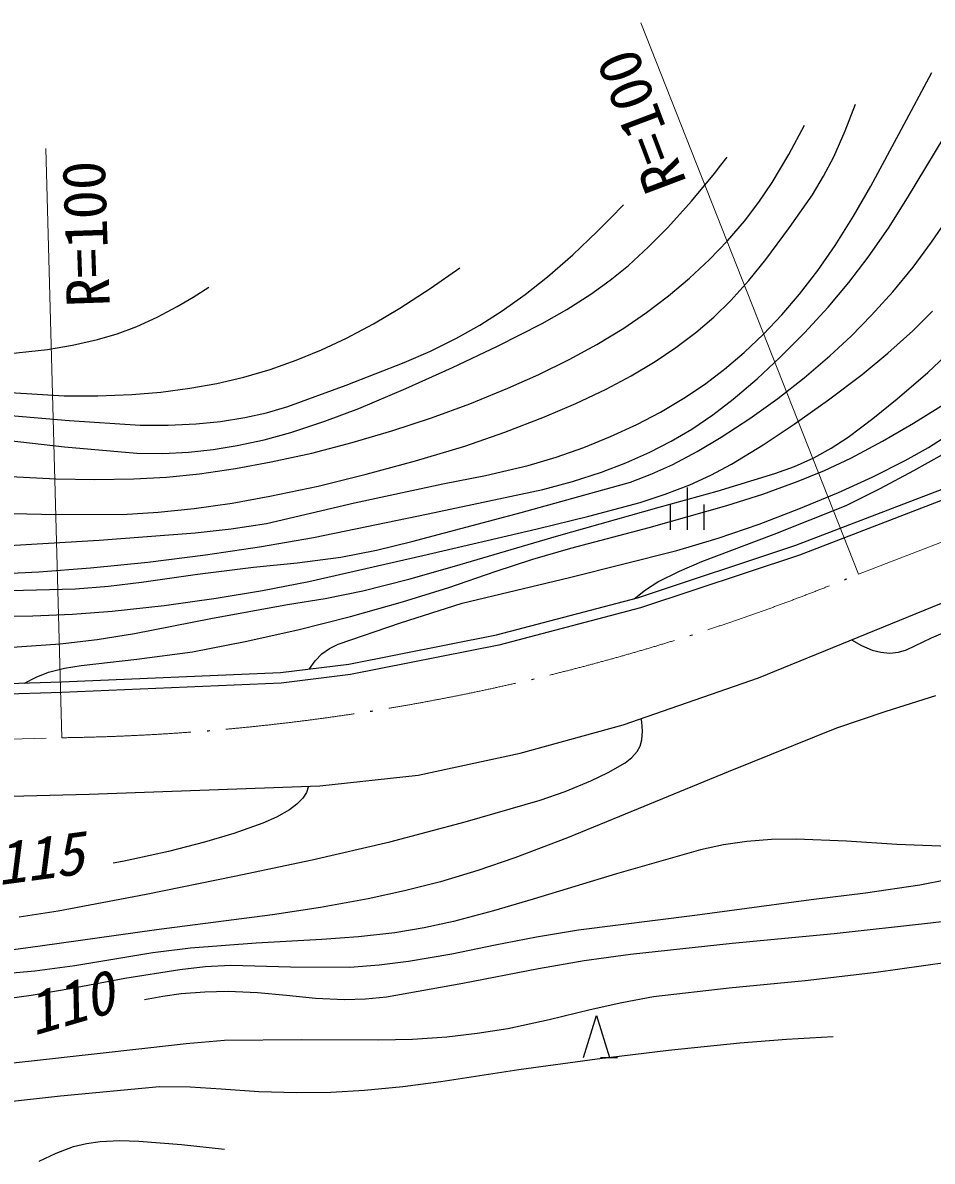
# Model space of a CAD drawing. Units: millimetres, scale not verified. Extents: x 40000 to 680000, y 20000 to 380000.
# Drawn here: x 502184 to 540920, y 271521 to 320014 of the extents above; entities that cross this region are included whole.
import ezdxf
from ezdxf.enums import TextEntityAlignment as Align

# ---------------------------------------------------------------- set-up
doc = ezdxf.new("R2010")
doc.units = ezdxf.units.MM
doc.header["$LTSCALE"] = 1000
doc.linetypes.add('CHAIN', pattern=[18.5, 12, -1.5, 3.5, -1.5])
for name, color, linetype, lineweight in [('M-BGD', 7, 'Continuous', 25), ('M-BMK', 2, 'CHAIN', 13), ('M-BMK-HTXT', 7, 'Continuous', 13)]:
    doc.layers.add(name, color=color, linetype=linetype, lineweight=lineweight)
doc.styles.add('ＭＳ ゴシック', font='')
doc.styles.get('ＭＳ ゴシック').set_extended_font_data('MS Gothic')

msp = doc.modelspace()

# ---------------------------------------------------------------- linework, layer by layer
at = {"layer": 'M-BGD'}
for p, q in [((539609, 315476), (540904, 317896)), ((537209, 315411), (537651, 316549)), ((539863, 312552), (541834, 315822)), ((534816, 314407), (535482, 315651)), ((536722, 314309), (537209, 315411)), ((538307, 313053), (539609, 315476)), ((531915, 313942), (532187, 314287)), ((534104, 313204), (534816, 314407)), ((536292, 313480), (536722, 314309)), ((531641, 313599), (531915, 313942)), ((530667, 312421), (531641, 313599)), ((535813, 312688), (536292, 313480)), ((533539, 312370), (534104, 313204)), ((537569, 311771), (538307, 313053)), ((529655, 311291), (530667, 312421)), ((532925, 311570), (533539, 312370)), ((534845, 311293), (535813, 312688)), ((539050, 311270), (539863, 312552)), ((527217, 311690), (527776, 312264)), ((526651, 311124), (527217, 311690)), ((532200, 310730), (532925, 311570)), ((536780, 310521), (537569, 311771)), ((540894, 310664), (541643, 311766)), ((525608, 310133), (526651, 311124)), ((528839, 310464), (529655, 311291)), ((533826, 309929), (534845, 311293)), ((538187, 310023), (539050, 311270)), ((527982, 309681), (528839, 310464)), ((531435, 309937), (532200, 310730)), ((536041, 309464), (536780, 310521)), ((540102, 309607), (540894, 310664)), ((524532, 309193), (525608, 310133)), ((530579, 309136), (531435, 309937)), ((533103, 309035), (533826, 309929)), ((537362, 308946), (538187, 310023)), ((519539, 308701), (520805, 309574)), ((527200, 309045), (527982, 309681)), ((535260, 308450), (536041, 309464)), ((539240, 308557), (540102, 309607)), ((523583, 308442), (524532, 309193)), ((526382, 308457), (527200, 309045)), ((529684, 308381), (530579, 309136)), ((532336, 308182), (533103, 309035)), ((536488, 307906), (537362, 308946)), ((509434, 308332), (510107, 308754)), ((518248, 307864), (519539, 308701)), ((522597, 307738), (523583, 308442)), ((525353, 307806), (526382, 308457)), ((534512, 307575), (535260, 308450)), ((538338, 307553), (539240, 308557)), ((508754, 307930), (509434, 308332)), ((528751, 307672), (529684, 308381)), ((531611, 307480), (532336, 308182)), ((507035, 307078), (507901, 307474)), ((507901, 307474), (508754, 307930)), ((517123, 307194), (518248, 307864)), ((521644, 307129), (522597, 307738)), ((524300, 307210), (525353, 307806)), ((527784, 307012), (528751, 307672)), ((530844, 306821), (531611, 307480)), ((533727, 306747), (534512, 307575)), ((535481, 306806), (536488, 307906)), ((537471, 306667), (538338, 307553)), ((540099, 306899), (540935, 307731)), ((506206, 306771), (507035, 307078)), ((515968, 306577), (517123, 307194)), ((520662, 306573), (521644, 307129)), ((522405, 306242), (524300, 307210)), ((526629, 306314), (527784, 307012)), ((504299, 306283), (505364, 306523)), ((505364, 306523), (506206, 306771)), ((514909, 306080), (515968, 306577)), ((519552, 306027), (520662, 306573)), ((530001, 306177), (530844, 306821)), ((532914, 305976), (533727, 306747)), ((534434, 305752), (535481, 306806)), ((536562, 305824), (537471, 306667)), ((539030, 305937), (540099, 306899)), ((500795, 305837), (503230, 306103)), ((503230, 306103), (504299, 306283)), ((513825, 305638), (514909, 306080)), ((518426, 305540), (519552, 306027)), ((520488, 305330), (522405, 306242)), ((525454, 305672), (526629, 306314)), ((529123, 305583), (530001, 306177)), ((540727, 305121), (541984, 306291)), ((512720, 305252), (513825, 305638)), ((515956, 304574), (518426, 305540)), ((524164, 305031), (525454, 305672)), ((528094, 304969), (529123, 305583)), ((532068, 305256), (532914, 305976)), ((533457, 304843), (534434, 305752)), ((535465, 304893), (536562, 305824)), ((537929, 305026), (539030, 305937)), ((511596, 304924), (512720, 305252)), ((518498, 304429), (520488, 305330)), ((522848, 304444), (524164, 305031)), ((531214, 304610), (532068, 305256)), ((536502, 303950), (537929, 305026)), ((539425, 303993), (540727, 305121)), ((509297, 304444), (510447, 304653)), ((510447, 304653), (511596, 304924)), ((513472, 303666), (515956, 304574)), ((527035, 304407), (528094, 304969)), ((530333, 304020), (531214, 304610)), ((532441, 303979), (533457, 304843)), ((534337, 304016), (535465, 304893)), ((501648, 304263), (503946, 304128)), ((503946, 304128), (505385, 304124)), ((505385, 304124), (506835, 304180)), ((506835, 304180), (508069, 304282)), ((508069, 304282), (509297, 304444)), ((516491, 303586), (518498, 304429)), ((521228, 303785), (522848, 304444)), ((525735, 303790), (527035, 304407)), ((512563, 303402), (513472, 303666)), ((515052, 303047), (516491, 303586)), ((519586, 303182), (521228, 303785)), ((524409, 303229), (525735, 303790)), ((529345, 303432), (530333, 304020)), ((531576, 303317), (532441, 303979)), ((533149, 303164), (534337, 304016)), ((535039, 302922), (536502, 303950)), ((538396, 303151), (539425, 303993)), ((540124, 302966), (541699, 303943)), ((501160, 303328), (504163, 303073)), ((510603, 303030), (511639, 303195)), ((511639, 303195), (512563, 303402)), ((517906, 302627), (519586, 303182)), ((522713, 302577), (524409, 303229)), ((528336, 302901), (529345, 303432)), ((530684, 302710), (531576, 303317)), ((531931, 302365), (533149, 303164)), ((537341, 302364), (538396, 303151)), ((504163, 303073), (507188, 302877)), ((507188, 302877), (508373, 302871)), ((508373, 302871), (509566, 302926)), ((509566, 302926), (510603, 303030)), ((513602, 302568), (515052, 303047)), ((516212, 302130), (517906, 302627)), ((527218, 302385), (528336, 302901)), ((529797, 302186), (530684, 302710)), ((533713, 302040), (535039, 302922)), ((538795, 302187), (540124, 302966)), ((500880, 302297), (503958, 301956)), ((511321, 302002), (512464, 302254)), ((512464, 302254), (513602, 302568)), ((514491, 301687), (516212, 302130)), ((521007, 301986), (522713, 302577)), ((526085, 301929), (527218, 302385)), ((528889, 301719), (529797, 302186)), ((530907, 301754), (531931, 302365)), ((536621, 301897), (537341, 302364)), ((537449, 301467), (538795, 302187)), ((540756, 301929), (541716, 302539)), ((503958, 301956), (507044, 301675)), ((507044, 301675), (508145, 301668)), ((508145, 301668), (509243, 301722)), ((509243, 301722), (510286, 301832)), ((510286, 301832), (511321, 302002)), ((512767, 301306), (514491, 301687)), ((518912, 301354), (521007, 301986)), ((524905, 301516), (526085, 301929)), ((527873, 301266), (528889, 301719)), ((529865, 301202), (530907, 301754)), ((532365, 301215), (533713, 302040)), ((535112, 297756), (545499, 301757)), ((535880, 301488), (536621, 301897)), ((539773, 301375), (540756, 301929)), ((540137, 300938), (541968, 301966)), ((511240, 301027), (512767, 301306)), ((516811, 300782), (518912, 301354)), ((521890, 300735), (523709, 301161)), ((523709, 301161), (524905, 301516)), ((526834, 300869), (527873, 301266)), ((528978, 300795), (529865, 301202)), ((531488, 300742), (532365, 301215)), ((535053, 301119), (535880, 301488)), ((545666, 301339), (535264, 297332)), ((536338, 300946), (537449, 301467)), ((538360, 300665), (539773, 301375)), ((500719, 300727), (503590, 300588)), ((506907, 300583), (508304, 300665)), ((508304, 300665), (509705, 300807)), ((509705, 300807), (511240, 301027)), ((514762, 300282), (516811, 300782)), ((520068, 300369), (521890, 300735)), ((525594, 300475), (526834, 300869)), ((528068, 300443), (528978, 300795)), ((530593, 300328), (531488, 300742)), ((531757, 300061), (534210, 300809)), ((534210, 300809), (535053, 301119)), ((535210, 300483), (536338, 300946)), ((536921, 300009), (538360, 300665)), ((538709, 300171), (540137, 300938)), ((503590, 300588), (505248, 300555)), ((505248, 300555), (506907, 300583)), ((512710, 299843), (514762, 300282)), ((516307, 299559), (520068, 300369)), ((523409, 299148), (528068, 300443)), ((524339, 300139), (525594, 300475)), ((529549, 299928), (530593, 300328)), ((530475, 300214), (530475, 298414)), ((533704, 299941), (535210, 300483)), ((511099, 299554), (512710, 299843)), ((519446, 299091), (524339, 300139)), ((528483, 299584), (529549, 299928)), ((529294, 299374), (531757, 300061)), ((532178, 299456), (533704, 299941)), ((535243, 299304), (536921, 300009)), ((537254, 299458), (538709, 300171)), ((507957, 299168), (509487, 299327)), ((509487, 299327), (511099, 299554)), ((512563, 298692), (516307, 299559)), ((524922, 298149), (529294, 299374)), ((526291, 298991), (528483, 299584)), ((528858, 298519), (532178, 299456)), ((529755, 299499), (529755, 298419)), ((531195, 299499), (531195, 298419)), ((533545, 298657), (535243, 299304)), ((534189, 298232), (537254, 299458)), ((499562, 299157), (502986, 299082)), ((502986, 299082), (506422, 299068)), ((506422, 299068), (507957, 299168)), ((514565, 298091), (519446, 299091)), ((518748, 297916), (523409, 299148)), ((524091, 298458), (526291, 298991)), ((505440, 297979), (509533, 298292)), ((509533, 298292), (511053, 298462)), ((511053, 298462), (512563, 298692)), ((519225, 297327), (524091, 298458)), ((525523, 297640), (528858, 298519)), ((531101, 297063), (534189, 298232)), ((531795, 298064), (533545, 298657)), ((501360, 297727), (505440, 297979)), ((512264, 297691), (514565, 298091)), ((517243, 297556), (518748, 297916)), ((520570, 296868), (524922, 298149)), ((528364, 295518), (535112, 297756)), ((530037, 297532), (531795, 298064)), ((507515, 297043), (509963, 297351)), ((509963, 297351), (512264, 297691)), ((514368, 296219), (519225, 297327)), ((515727, 297256), (517243, 297556)), ((523902, 297170), (525523, 297640)), ((525475, 296380), (530037, 297532)), ((535264, 297332), (528492, 295086)), ((502864, 296626), (505067, 296795)), ((505067, 296795), (507515, 297043)), ((509624, 296531), (512017, 296819)), ((512017, 296819), (513877, 297008)), ((513877, 297008), (515727, 297256)), ((518628, 296314), (520570, 296868)), ((522300, 296642), (523902, 297170)), ((530153, 296659), (531101, 297063)), ((500657, 296518), (502864, 296626)), ((507241, 296185), (509624, 296531)), ((516672, 295818), (518628, 296314)), ((520336, 295965), (522300, 296642)), ((520895, 295285), (525475, 296380)), ((529238, 296203), (530153, 296659)), ((500803, 295802), (504431, 295909)), ((504431, 295909), (505834, 296016)), ((505834, 296016), (507241, 296185)), ((510415, 295505), (512398, 295832)), ((512398, 295832), (514368, 296219)), ((515068, 295494), (516672, 295818)), ((518362, 295349), (520336, 295965)), ((528222, 295481), (528711, 295866)), ((528711, 295866), (529238, 296203)), ((508206, 295199), (510415, 295505)), ((513463, 295230), (515068, 295494)), ((516139, 294726), (518362, 295349)), ((522360, 293947), (528364, 295518)), ((533526, 292107), (542545, 295804)), ((504297, 294821), (505990, 294953)), ((505990, 294953), (508206, 295199)), ((510190, 294643), (513463, 295230)), ((518277, 294451), (520895, 295285)), ((528492, 295086), (522461, 293508)), ((498403, 294734), (502609, 294750)), ((502609, 294750), (504297, 294821)), ((506937, 293997), (510190, 294643)), ((513903, 294161), (516139, 294726)), ((515620, 293541), (518277, 294451)), ((505357, 293750), (506937, 293997)), ((511661, 293661), (513903, 294161)), ((516076, 292698), (522360, 293947)), ((540884, 293817), (541954, 294276)), ((501528, 293407), (503771, 293562)), ((503771, 293562), (505357, 293750)), ((509407, 293220), (511661, 293661)), ((515246, 293356), (515620, 293541)), ((522461, 293508), (516147, 292253)), ((537482, 293728), (537905, 293485)), ((537905, 293485), (538359, 293295)), ((539824, 293297), (540884, 293817)), ((504669, 292642), (507043, 292901)), ((507043, 292901), (509407, 293220)), ((514634, 292833), (514919, 293127)), ((514919, 293127), (515246, 293356)), ((538359, 293295), (538732, 293199)), ((538732, 293199), (539119, 293164)), ((539119, 293164), (539477, 293200)), ((539477, 293200), (539824, 293297)), ((503280, 292350), (503966, 292525)), ((503966, 292525), (504669, 292642)), ((513155, 292338), (516076, 292698)), ((514389, 292490), (514634, 292833)), ((485847, 291402), (503826, 291934)), ((502258, 291887), (502753, 292145)), ((502753, 292145), (503280, 292350)), ((503826, 291934), (513155, 292338)), ((516147, 292253), (513192, 291889)), ((527757, 290116), (533526, 292107)), ((503843, 291484), (488800, 291039)), ((513192, 291889), (503843, 291484)), ((541058, 291342), (538948, 290683)), ((538948, 290683), (536844, 289962)), ((523370, 288897), (527757, 290116)), ((528538, 290307), (528525, 290381)), ((528549, 290235), (528538, 290307)), ((528584, 289840), (528549, 290235)), ((528557, 289473), (528584, 289840)), ((536844, 289962), (532221, 288110)), ((528354, 288968), (528482, 289204)), ((528482, 289204), (528557, 289473)), ((519023, 287963), (523370, 288897)), ((527845, 288491), (528129, 288715)), ((528129, 288715), (528354, 288968)), ((526373, 287721), (527113, 288074)), ((527113, 288074), (527845, 288491)), ((532221, 288110), (527600, 286202)), ((514839, 287516), (519023, 287963)), ((525288, 287274), (526373, 287721)), ((491598, 286808), (505007, 287150)), ((505007, 287150), (514839, 287516)), ((514263, 287230), (514111, 286987)), ((514359, 287498), (514263, 287230)), ((524220, 286898), (525288, 287274)), ((513855, 286725), (513542, 286494)), ((514111, 286987), (513855, 286725)), ((521032, 285981), (524220, 286898)), ((512985, 286179), (512413, 285924)), ((513542, 286494), (512985, 286179)), ((527600, 286202), (525389, 285298)), ((512413, 285924), (511173, 285487)), ((517819, 285120), (521032, 285981)), ((511173, 285487), (509918, 285109)), ((525389, 285298), (523148, 284446)), ((534072, 285219), (533018, 285135)), ((535130, 285242), (534072, 285219)), ((537275, 285159), (535130, 285242)), ((539414, 285015), (537275, 285159)), ((508384, 284712), (506825, 284370)), ((509918, 285109), (508384, 284712)), ((514510, 284362), (517819, 285120)), ((531044, 284786), (527472, 283766)), ((532032, 284991), (531044, 284786)), ((533018, 285135), (532032, 284991)), ((542020, 284913), (539414, 285015)), ((506432, 284295), (506038, 284221)), ((506825, 284370), (506432, 284295)), ((511195, 283664), (514510, 284362)), ((523148, 284446), (521568, 283909)), ((521568, 283909), (519971, 283429)), ((527472, 283766), (523917, 282688)), ((507444, 282893), (511195, 283664)), ((519971, 283429), (518443, 283032)), ((538079, 282948), (540394, 283290)), ((540394, 283290), (541538, 283525)), ((503692, 282184), (507444, 282893)), ((518443, 283032), (516893, 282691)), ((535762, 282666), (538079, 282948)), ((514868, 282326), (512823, 282019)), ((516893, 282691), (514868, 282326)), ((523917, 282688), (522235, 282181)), ((530807, 281999), (535762, 282666)), ((502033, 281935), (503692, 282184)), ((512823, 282019), (507878, 281378)), ((522235, 282181), (520528, 281729)), ((525855, 281374), (530807, 281999)), ((544924, 282179), (540841, 281663)), ((507878, 281378), (502925, 280677)), ((519287, 281463), (518036, 281256)), ((520528, 281729), (519287, 281463)), ((524069, 281084), (525855, 281374)), ((540841, 281663), (536738, 281206)), ((512123, 280809), (509332, 280600)), ((514922, 280959), (512123, 280809)), ((516488, 281078), (514922, 280959)), ((518036, 281256), (516488, 281078)), ((522305, 280737), (524069, 281084)), ((532403, 280798), (528069, 280331)), ((536738, 281206), (532403, 280798)), ((502925, 280677), (501141, 280446)), ((507717, 280393), (506100, 280125)), ((509332, 280600), (507717, 280393)), ((518615, 280037), (520465, 280358)), ((520465, 280358), (522305, 280737)), ((528069, 280331), (526101, 280053)), ((504405, 279837), (502701, 279610)), ((506100, 280125), (504405, 279837)), ((508873, 279692), (509956, 279810)), ((509956, 279810), (511043, 279867)), ((511043, 279867), (513580, 279796)), ((516119, 279785), (517365, 279881)), ((517365, 279881), (518615, 280037)), ((526101, 280053), (524145, 279717)), ((541552, 279979), (538529, 279563)), ((502701, 279610), (500571, 279424)), ((506531, 279313), (508873, 279692)), ((513580, 279796), (516119, 279785)), ((524145, 279717), (520929, 279087)), ((538529, 279563), (535505, 279207)), ((502540, 278588), (504202, 278875)), ((504202, 278875), (506531, 279313)), ((520929, 279087), (517680, 278513)), ((532273, 278895), (529048, 278523)), ((535505, 279207), (532273, 278895)), ((500868, 278360), (502540, 278588)), ((508147, 278542), (507367, 278401)), ((508932, 278647), (508147, 278542)), ((509933, 278726), (508932, 278647)), ((510936, 278745), (509933, 278726)), ((512177, 278690), (510936, 278745)), ((513414, 278575), (512177, 278690)), ((514658, 278457), (513414, 278575)), ((515891, 278400), (514658, 278457)), ((516786, 278426), (515891, 278400)), ((517680, 278513), (516786, 278426)), ((529048, 278523), (527696, 278274)), ((526355, 277966), (524609, 277537)), ((527696, 278274), (526355, 277966)), ((524609, 277537), (522837, 277163)), ((526070, 275938), (526619, 277734)), ((526619, 277734), (527168, 275938)), ((521543, 276957), (520241, 276810)), ((522837, 277163), (521543, 276957)), ((509150, 276526), (507513, 276333)), ((510782, 276658), (509150, 276526)), ((514059, 276695), (510782, 276658)), ((517330, 276671), (514059, 276695)), ((518788, 276711), (517330, 276671)), ((520241, 276810), (518788, 276711)), ((529685, 276253), (532725, 276566)), ((532725, 276566), (534708, 276716)), ((534708, 276716), (536702, 276839)), ((507513, 276333), (502556, 275780)), ((526652, 275880), (529685, 276253)), ((526794, 275938), (527514, 275938)), ((502556, 275780), (497585, 275255)), ((523315, 275432), (526652, 275880)), ((519987, 274924), (523315, 275432)), ((503784, 274306), (508010, 274709)), ((508010, 274709), (509315, 274689)), ((509315, 274689), (510631, 274607)), ((510631, 274607), (512238, 274498)), ((512238, 274498), (513848, 274449)), ((515298, 274469), (516745, 274549)), ((516745, 274549), (518365, 274706)), ((518365, 274706), (519987, 274924)), ((499559, 273842), (503784, 274306)), ((513848, 274449), (515298, 274469)), ((503603, 271862), (504338, 272144)), ((504338, 272144), (504898, 272283)), ((504898, 272283), (505482, 272365)), ((505482, 272365), (506303, 272404)), ((506303, 272404), (507123, 272382)), ((507123, 272382), (508943, 272227)), ((508943, 272227), (510771, 272035)), ((502885, 271521), (503603, 271862))]:
    msp.add_line(p, q, dxfattribs=at)
for start, end in [(292.01401, 292.08517), (287.67274, 287.74393), (283.3315, 283.40266), (278.99023, 279.06142), (274.64899, 274.72015)]:
    msp.add_arc((502547, 381936), 92386, start, end, dxfattribs=at)
at = {"layer": 'M-BMK'}
for p, q in [((537784, 296534), (553317, 302513)), ((472692, 288755), (503846, 289560))]:
    msp.add_line(p, q, dxfattribs=at)
for start, end in [(288.17093, 291.58699), (283.82967, 287.24574), (279.48842, 282.9045), (275.14716, 278.56323), (270.80591, 274.22198)]:
    msp.add_arc((502547, 381936), 92386, start, end, dxfattribs=at)
at = {"layer": 'M-BMK-HTXT'}
for p, q in [((537784, 296534), (528504, 320014)), ((503846, 289560), (503164, 314658))]:
    msp.add_line(p, q, dxfattribs=at)

# ---------------------------------------------------------------- texts
at = {"layer": 'M-BGD', "style": 'ＭＳ ゴシック'}
for rotation, p in [(110.7, (530990, 313409)), (92, (506440, 307953))]:
    msp.add_text('R=100', height=1833, rotation=rotation, dxfattribs=at).set_placement(p, align=Align.BOTTOM_LEFT)
at = {"layer": 'M-BGD', "style": 'ＭＳ ゴシック', "oblique": 15}
for s, rotation, p in [('115', 7.7, (501235, 282732)), ('110', 16.3, (502804, 276334))]:
    msp.add_text(s, height=1833, rotation=rotation, dxfattribs=at).set_placement(p, align=Align.BOTTOM_LEFT)

doc.saveas('drawing.dxf')
